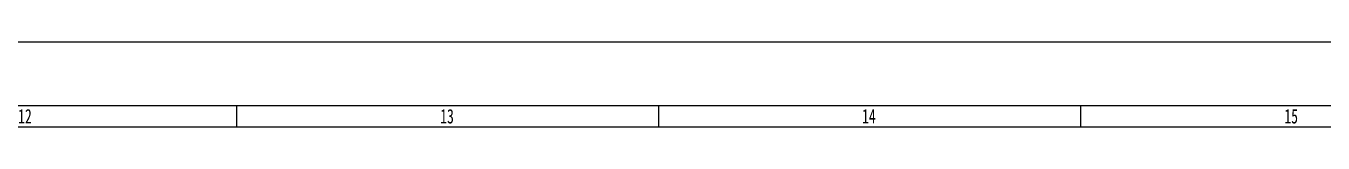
# Model space of a CAD drawing. Header units: inches. Extents: x 47316 to 59086, y 3141 to 11743.
# Drawn here: x 48486.4 to 48793.7, y 7690.2 to 7710.2 of the extents above; entities that cross this region are included whole.
import ezdxf

# ---------------------------------------------------------------- set-up
doc = ezdxf.new("R2010")
doc.units = ezdxf.units.IN
doc.header["$MEASUREMENT"] = 0
doc.styles.add('MtX_SimSun', font='')
doc.styles.get('MtX_SimSun').set_extended_font_data('SimSun')

msp = doc.modelspace()

# ---------------------------------------------------------------- linework, layer by layer
at = {"color": 0, "lineweight": -3}
for p, q in [((49099.34, 7710.2), (47316.34, 7710.2)), ((47336.34, 7695.2), (49079.34, 7695.2)), ((48536.34, 7690.2), (48536.34, 7695.2)), ((48636.34, 7690.2), (48636.34, 7695.2)), ((48736.34, 7690.2), (48736.34, 7695.2)), ((47336.34, 7690.2), (49079.34, 7690.2))]:
    msp.add_line(p, q, dxfattribs=at)

# ---------------------------------------------------------------- texts
at = {"color": 0, "lineweight": -3, "style": 'MtX_SimSun', "width": 0.7}
for s, p in [('12', (48484.55, 7691)), ('13', (48584.55, 7691)), ('14', (48684.5, 7691)), ('15', (48784.55, 7691))]:
    msp.add_text(s, height=3.4, dxfattribs=at).set_placement(p)

doc.saveas('drawing.dxf')
